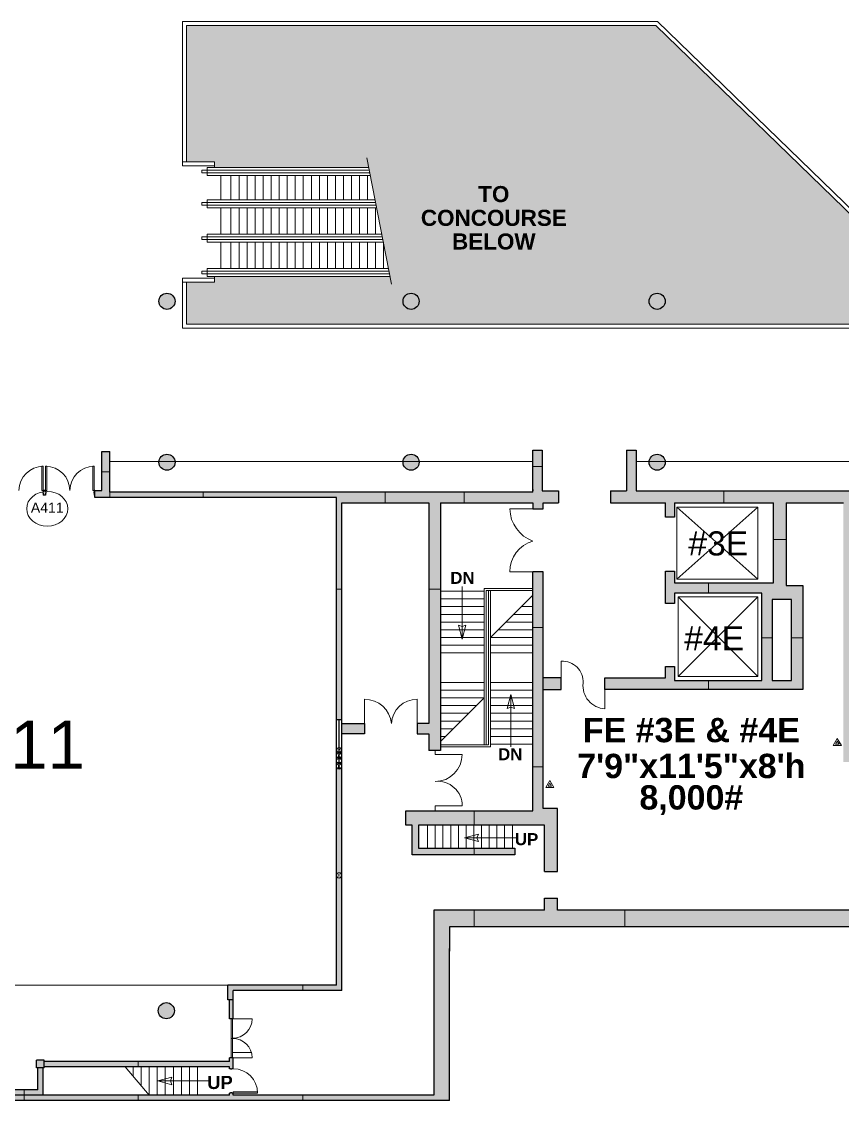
# Model space of a CAD drawing. Header units: inches. Extents: x -68 to 10561, y -2 to 2943.
# Drawn here: x 6378 to 7604, y 430 to 2041 of the extents above; entities that cross this region are included whole.
import ezdxf
from ezdxf.enums import TextEntityAlignment as Align

# ---------------------------------------------------------------- set-up
doc = ezdxf.new("R2010")
doc.units = ezdxf.units.IN
doc.header["$MEASUREMENT"] = 0
doc.linetypes.add('DASHED', pattern=[0.75, 0.5, -0.25])
doc.linetypes.add('HIDDEN', pattern=[0.375, 0.25, -0.125])
doc.layers.get('0').update_dxf_attribs({"linetype": 'CONTINUOUS', "lineweight": 5})
for name, color, linetype, lineweight in [('1_A-ANNO-TEXT-MISC', 4, 'CONTINUOUS', 5), ('1_A-ANNO-TEXT-MRMS-LG', 7, 'CONTINUOUS', 5), ('1_A-ANNO-TEXT-MRMS-SM', 1, 'CONTINUOUS', 5), ('1_A-CLNG-SUSP', 15, 'DASHED', 5), ('1_A-COLS-HTCH', 8, 'CONTINUOUS', 5), ('1_A-COLS-OTLN', 7, 'CONTINUOUS', 25), ('1_A-DOOR-SWNG', 124, 'CONTINUOUS', 5), ('1_A-FLOR-ELTR', 124, 'CONTINUOUS', 5), ('1_A-FLOR-EVTR', 134, 'CONTINUOUS', 5), ('1_A-FLOR-EVTR-IDEN', 7, 'CONTINUOUS', 5), ('1_A-FLOR-EVTR-SPEC', 7, 'CONTINUOUS', 5), ('1_A-FLOR-HRAL', 35, 'CONTINUOUS', 5), ('1_A-FLOR-OPEN', 253, 'CONTINUOUS', 5), ('1_A-FLOR-STRS', 134, 'CONTINUOUS', 5), ('1_A-FLOR-STRS-SPEC', 134, 'CONTINUOUS', 5), ('1_A-WALL-FULL', 7, 'CONTINUOUS', 25), ('1_A-WALL-HTCH', 8, 'HIDDEN', 5), ('1_E-WALL', 8, 'CONTINUOUS', 5), ('1_F-PROT-EQPM-EXT', 1, 'CONTINUOUS', 5), ('RoomLayer1', 1, 'CONTINUOUS', 5)]:
    doc.layers.add(name, color=color, linetype=linetype, lineweight=lineweight)
doc.styles.add('HELV-H', font='')
doc.styles.add('HELV-M', font='swissel.ttf')
doc.styles.add('LBL1', font='swisseb.ttf')
doc.styles.get("Standard").update_dxf_attribs({"font": 'swissl.ttf', "height": 36})
doc.styles.get('HELV-H').set_extended_font_data('Swis721 Hv BT')

# ---------------------------------------------------------------- blocks, each defined once
blk = doc.blocks.new('ARROWSTR')
for p, q in [((0, 78.3), (-5.6, 57.4)), ((0, 78.3), (0, 0)), ((0, 78.3), (5.6, 57.4)), ((-5.6, 57.4), (0, 59.6)), ((5.6, 57.4), (0, 59.6))]:
    blk.add_line(p, q)
blk = doc.blocks.new('WBOX')
for p, q in [((-3.5, -6), (-2.8, -6)), ((-1.7, -8), (-1.7, -6)), ((1.7, -8), (1.7, -6)), ((2.8, -6), (3.5, -6))]:
    blk.add_line(p, q)
blk.add_circle((0, -4), 4)
at = {"flags": 8}
blk.add_attdef('X', text='', height=4, dxfattribs=at).set_placement((0, -6), align=Align.CENTER)
blk = doc.blocks.new('FEXT-SYM')
for p, q in [((-3, 0), (0, 5.2)), ((-3, 0), (3, 0)), ((-1.27, 1), (0, 3.2)), ((-1.27, 1), (1.27, 1)), ((3, 0), (0, 5.2)), ((1.27, 1), (0, 3.2))]:
    blk.add_line(p, q)

msp = doc.modelspace()

# ---------------------------------------------------------------- hatches: boundary and pattern name
at = {"layer": '1_A-COLS-HTCH'}
h = msp.add_hatch(color=256, dxfattribs=at)
edge = h.paths.add_edge_path()
edge.add_arc((7691.3, 1382.9), 12, 0, 360)
edge = h.paths.add_edge_path()
edge.add_arc((7327.3, 1382.9), 12, 0, 360)
edge = h.paths.add_edge_path()
edge.add_arc((6959.8, 1382.9), 12, 0, 360)
edge = h.paths.add_edge_path()
edge.add_arc((6595.3, 1382.9), 12, 0, 360)
edge = h.paths.add_edge_path()
edge.add_arc((6230.3, 1382.9), 12, 0, 360)
edge = h.paths.add_edge_path()
edge.add_arc((6959.8, 1623.3), 12, 0, 360)
edge = h.paths.add_edge_path()
edge.add_arc((6230.3, 1623.3), 12, 0, 360)
edge = h.paths.add_edge_path()
edge.add_arc((7327.3, 1623.3), 12, 0, 360)
edge = h.paths.add_edge_path()
edge.add_arc((7691.3, 1623.3), 12, 0, 360)
edge = h.paths.add_edge_path()
edge.add_arc((6595.3, 1623.3), 12, 0, 360)
h = msp.add_hatch(color=256, dxfattribs=at)
h.paths.add_polyline_path([(6242.3, 563.7, 1), (6218.3, 563.7, 1)])
h.paths.add_polyline_path([(6582.3, 563.7, 1), (6606.3, 563.7, 1)])
at = {"layer": '1_A-FLOR-OPEN'}
msp.add_hatch(color=256, dxfattribs=at).paths.add_polyline_path([(6624.3, 1589.2), (6624.3, 1651.7), (6666.3, 1651.7), (6666.3, 1660.3), (6928.5, 1660.3), (6896.6, 1823), (6666.3, 1823), (6666.3, 1831.7), (6624.3, 1831.7), (6624.3, 2035.2), (7325.6, 2035.2), (7722.3, 1649.8), (7722.3, 1589.2)])
at = {"layer": '1_A-WALL-HTCH'}
h = msp.add_hatch(color=256, dxfattribs=at)
h.paths.add_polyline_path([(6509.8, 1398.9), (6497.8, 1398.9), (6497.8, 1368.5), (6509.8, 1368.5)])
h.paths.add_polyline_path([(6509.8, 1338.2), (6509.8, 1368.5), (6497.8, 1368.5), (6497.8, 1340.9), (6487.8, 1340.9), (6487.8, 1330.2), (6509.8, 1330.2)])
h = msp.add_hatch(color=256, dxfattribs=at)
h.paths.add_polyline_path([(7155.8, 1401.2), (7141.8, 1401.2), (7141.8, 1376.8), (7155.8, 1376.8)])
h.paths.add_polyline_path([(7155.8, 1376.8), (7141.8, 1376.8), (7141.8, 1338.2), (7039.1, 1338.2), (7039.1, 1322.2), (7141.8, 1322.2), (7141.8, 1313.2), (7157.2, 1313.2), (7157.2, 1322.2), (7179.8, 1322.2), (7179.8, 1340.2), (7155.8, 1340.2)])
h = msp.add_hatch(color=256, dxfattribs=at)
h.paths.add_polyline_path([(7403.8, 1056.9), (7353, 1056.9), (7353, 1078), (7339.6, 1078), (7339.6, 1060.7), (7249.4, 1060.7), (7249.4, 1043.5), (7403.8, 1043.5)])
h.paths.add_polyline_path([(7545, 1120.7), (7527.8, 1120.7), (7527.8, 1056.9), (7499, 1056.9), (7499, 1120.7), (7483.6, 1120.7), (7483.6, 1056.9), (7403.8, 1056.9), (7403.8, 1043.5), (7545, 1043.5)])
h.paths.add_polyline_path([(7499, 1177.9), (7527.8, 1177.9), (7527.8, 1120.7), (7545, 1120.7), (7545, 1199), (7520.1, 1199), (7520.1, 1267.7), (7500.9, 1267.7), (7500.9, 1202.8), (7403.8, 1202.8), (7403.8, 1187.5), (7483.6, 1187.5), (7483.6, 1120.7), (7499, 1120.7)])
h.paths.add_polyline_path([(7403.8, 1202.8), (7353, 1202.8), (7353, 1220.1), (7339.6, 1220.1), (7339.6, 1172.1), (7353, 1172.1), (7353, 1187.5), (7403.8, 1187.5)])
h.paths.add_polyline_path([(7353, 1322.2), (7427, 1322.2), (7427, 1340.2), (7295.8, 1340.2), (7295.8, 1401.2), (7281.8, 1401.2), (7281.8, 1340.2), (7257.8, 1340.2), (7257.8, 1322.2), (7339.6, 1322.2), (7339.6, 1300.7), (7353, 1300.7)])
h.paths.add_polyline_path([(7613.6, 1340.2), (7427, 1340.2), (7427, 1322.2), (7500.9, 1322.2), (7500.9, 1267.7), (7520.1, 1267.7), (7520.1, 1322.2), (7605.6, 1322.2), (7605.6, 1253.4), (7613.6, 1253.4), (7613.6, 1322.2)])
h.paths.add_polyline_path([(7724.6, 1401.2), (7710.6, 1401.2), (7710.6, 1340.2), (7613.6, 1340.2), (7613.6, 1322.2), (7697.6, 1322.2), (7697.6, 1316.2), (7705.6, 1316.2), (7705.6, 1322.2), (7724.6, 1322.2)])
h.paths.add_polyline_path([(7613.6, 1253.4), (7605.6, 1253.4), (7605.6, 1088.6), (7613.6, 1088.6)])
h.paths.add_polyline_path([(7613.6, 1039.2), (7619.6, 1039.2), (7619.6, 1047.2), (7613.6, 1047.2), (7613.6, 1088.6), (7605.6, 1088.6), (7605.6, 935.2), (7619.6, 935.2), (7619.6, 943.2), (7613.6, 943.2)])
h.paths.add_polyline_path([(7705.6, 1109.4), (7697.6, 1109.4), (7697.6, 1047.2), (7661.6, 1047.2), (7661.6, 1039.2), (7705.6, 1039.2)])
h.paths.add_polyline_path([(7705.6, 1274.2), (7697.6, 1274.2), (7697.6, 1265.5), (7665, 1232.8), (7670.6, 1227.2), (7705.6, 1262.2)])
h = msp.add_hatch(color=256, dxfattribs=at)
h.paths.add_polyline_path([(6414.5, 1338.7), (6414, 1338.7), (6414, 1340.7), (6410.5, 1340.7), (6410.5, 1338.7), (6410, 1338.7), (6410, 1336.7), (6410.5, 1336.7), (6410.5, 1333.7), (6414, 1333.7), (6414, 1336.7), (6414.5, 1336.7)])
h.paths.add_polyline_path([(6487.8, 1340.7), (6486.5, 1340.7), (6486.5, 1338.7), (6486, 1338.7), (6486, 1336.7), (6486.5, 1336.7), (6486.5, 1333.7), (6487.8, 1333.7)])
h = msp.add_hatch(color=256, dxfattribs=at)
h.paths.add_polyline_path([(6649.3, 1338.2), (6509.8, 1338.2), (6509.8, 1330.2), (6649.3, 1330.2)])
h.paths.add_polyline_path([(6921.3, 1338.2), (6649.3, 1338.2), (6649.3, 1330.2), (6848.3, 1330.2), (6848.3, 1193.2), (6856.3, 1193.2), (6856.3, 1322.2), (6921.3, 1322.2)])
h.paths.add_polyline_path([(7039.1, 1338.2), (6921.3, 1338.2), (6921.3, 1322.2), (6986.3, 1322.2), (6986.3, 1193.2), (7003.6, 1193.2), (7003.6, 1322.2), (7039.1, 1322.2)])
h = msp.add_hatch(color=256, dxfattribs=at)
h.paths.add_polyline_path([(7157.2, 1219.1), (7141.8, 1219.1), (7141.8, 1136.1), (7157.2, 1136.1)])
h.paths.add_polyline_path([(7157.2, 1136.1), (7141.8, 1136.1), (7141.8, 928.1), (7157.2, 928.1), (7157.2, 1063.6)])
h.paths.add_polyline_path([(7184.1, 1060.7), (7157.2, 1060.7), (7157.2, 1043.5), (7184.1, 1043.5)])
h.paths.add_polyline_path([(7157.2, 928.1), (7141.8, 928.1), (7141.8, 862), (7054.3, 862), (7054.3, 840.8), (7159.1, 840.8), (7159.1, 771.7), (7178.3, 771.7), (7178.3, 865.8), (7157.2, 865.8)])
h.paths.add_polyline_path([(7054.3, 862), (6951.8, 862), (6951.8, 840.8), (6961.4, 840.8), (6961.4, 796.7), (7054.3, 796.7), (7054.3, 806.3), (6971, 806.3), (6971, 840.8), (7054.3, 840.8)])
h.paths.add_polyline_path([(7115, 806.3), (7054.3, 806.3), (7054.3, 796.7), (7115, 796.7)], flags=17)
h.paths.add_polyline_path([(7279.2, 714.1), (7178.3, 714.1), (7178.3, 731.7), (7159.1, 731.7), (7159.1, 714.1), (7054.3, 714.1), (7054.3, 689.2), (7279.2, 689.2)])
h.paths.add_polyline_path([(7054.3, 714.1), (6994, 714.1), (6994, 652.7), (6994, 437.7), (6798.1, 437.7), (6798.1, 429.7), (7017.1, 429.7), (7017.1, 656.5), (7017.1, 689.2), (7043.9, 689.2), (7054.3, 689.2)])
h = msp.add_hatch(color=256, dxfattribs=at)
h.paths.add_polyline_path([(6856.3, 1193.2), (6848.3, 1193.2), (6848.3, 998.7), (6856.3, 998.7)])
h.paths.add_polyline_path([(7003.6, 1193.2), (6986.3, 1193.2), (6986.3, 992.5), (6969, 992.5), (6969, 977.2), (6986.3, 977.2), (6986.3, 952.2), (7003.6, 952.2)])
h = msp.add_hatch(color=256, dxfattribs=at)
h.paths.add_polyline_path([(6856.3, 926.7), (6848.3, 926.7), (6848.3, 601.7), (6798.1, 601.7), (6798.1, 593.7), (6856.3, 593.7)])
h.paths.add_polyline_path([(6890.3, 992.5), (6856.3, 992.5), (6856.3, 977.2), (6890.3, 977.2)])
h = msp.add_hatch(color=256, dxfattribs=at)
h.paths.add_polyline_path([(7735.6, 714.1), (7654.5, 714.1), (7279.2, 714.1), (7279.2, 689.2), (7662.2, 689.2), (7735.6, 689.2)])
h.paths.add_polyline_path([(8128.7, 848.3), (8103.8, 848.3), (8103.8, 714.1), (7735.6, 714.1), (7735.6, 689.2), (7988.6, 689.2), (8128.7, 689.2)])
h = msp.add_hatch(color=256, dxfattribs=at)
h.paths.add_polyline_path([(6798.1, 601.7), (6686.3, 601.7), (6686.3, 579.7), (6694.3, 579.7), (6694.3, 593.7), (6798.1, 593.7)])
h.paths.add_polyline_path([(6694.3, 579.7), (6688.8, 579.7), (6688.8, 551.7), (6694.3, 551.7)])
h.paths.add_polyline_path([(6798.1, 437.7), (6694.3, 437.7), (6694.3, 440.7), (6692.3, 440.7), (6692.3, 441.2), (6690.3, 441.2), (6690.3, 440.7), (6688.8, 440.7), (6688.8, 437.7), (6552.2, 437.7), (6552.2, 429.7), (6798.1, 429.7)])
h = msp.add_hatch(color=256, dxfattribs=at)
h.paths.add_polyline_path([(5939.4, 437.7), (5769.2, 437.7), (5769.2, 429.7), (5939.4, 429.7)])
h.paths.add_polyline_path([(5939.4, 445.7), (5769.2, 445.7), (5769.2, 437.7), (5939.4, 437.7)])
h.paths.add_polyline_path([(6135.2, 445.7), (5939.4, 445.7), (5939.4, 437.7), (6135.2, 437.7)])
h.paths.add_polyline_path([(6135.2, 437.7), (5939.4, 437.7), (5939.4, 429.7), (6135.2, 429.7)])
h.paths.add_polyline_path([(6382.1, 445.7), (6135.2, 445.7), (6135.2, 437.7), (6382.1, 437.7)])
h.paths.add_polyline_path([(6382.1, 437.7), (6135.2, 437.7), (6135.2, 429.7), (6382.1, 429.7)])
h.paths.add_polyline_path([(6410.3, 478.2), (6402.3, 478.2), (6402.3, 445.7), (6382.1, 445.7), (6382.1, 437.7), (6410.3, 437.7)])
h.paths.add_polyline_path([(6411.8, 489.7), (6400.3, 489.7), (6400.3, 478.2), (6411.8, 478.2)])
h = msp.add_hatch(color=256, dxfattribs=at)
h.paths.add_polyline_path([(6552.2, 487.7), (6411.8, 487.7), (6411.8, 479.7), (6552.2, 479.7)])
h.paths.add_polyline_path([(6694.3, 493.2), (6688.8, 493.2), (6688.8, 487.7), (6552.2, 487.7), (6552.2, 479.7), (6688.8, 479.7), (6688.8, 476.7), (6690.3, 476.7), (6690.3, 476.2), (6692.3, 476.2), (6692.3, 476.7), (6694.3, 476.7)])
h.paths.add_polyline_path([(6552.2, 437.7), (6410.3, 437.7), (6382.1, 437.7), (6382.1, 429.7), (6552.2, 429.7)])

# ---------------------------------------------------------------- linework, layer by layer
at = {"layer": '1_A-CLNG-SUSP'}
for p, q in [((6509.8, 1384.2), (7141.8, 1384.2)), ((7295.8, 1384.2), (7710.6, 1384.2)), ((6686.3, 601.7), (5021.8, 601.7))]:
    msp.add_line(p, q, dxfattribs=at)
at = {"layer": '1_A-COLS-OTLN'}
for centre in [(6595.3, 1623.3), (6959.8, 1623.3), (7327.3, 1623.3), (6595.3, 1382.9), (6959.8, 1382.9), (7327.3, 1382.9)]:
    msp.add_circle(centre, 12, dxfattribs=at)
at = {"layer": '1_A-DOOR-SWNG'}
for p, q in [((6410.5, 1376.9), (6408.5, 1376.9)), ((6408.5, 1340.7), (6408.5, 1376.9)), ((6410.5, 1340.7), (6410.5, 1376.9)), ((6414, 1340.7), (6414, 1376.9)), ((6414, 1376.9), (6416, 1376.9)), ((6416, 1340.7), (6416, 1376.9)), ((6486.5, 1376.9), (6484.5, 1376.9)), ((6484.5, 1340.7), (6484.5, 1376.9)), ((6486.5, 1340.7), (6486.5, 1376.9)), ((6410.5, 1340.7), (6408.5, 1340.7)), ((6414, 1340.7), (6416, 1340.7)), ((6486.5, 1340.7), (6484.5, 1340.7)), ((7141.8, 1313.2), (7107.3, 1313.2)), ((7141.8, 1219.1), (7107.3, 1219.1)), ((7184.1, 1053.1), (7184.1, 1085.7)), ((7249.4, 1053.1), (7249.4, 1014.7)), ((6890.3, 992.5), (6890.3, 1029)), ((6969, 992.5), (6969, 1029)), ((6995.9, 946.4), (7036.2, 946.4)), ((6995.9, 869.6), (7036.2, 869.6)), ((6691.3, 522.4), (6691.3, 551.7)), ((6693.3, 493.2), (6693.3, 551.7)), ((6722.5, 551.7), (6693.3, 551.7)), ((6691.3, 493.2), (6691.3, 522.4)), ((6691.3, 522.4), (6693.3, 522.4)), ((6722, 501.2), (6692.8, 501.2)), ((6722.5, 493.2), (6693.3, 493.2)), ((6694.3, 442.7), (6730.5, 442.7)), ((6694.3, 440.7), (6694.3, 442.7)), ((6694.3, 440.7), (6730.5, 440.7)), ((6730.5, 440.7), (6730.5, 442.7))]:
    msp.add_line(p, q, dxfattribs=at)
for centre, radius, start, end in [((6410.5, 1340.7), 36.2, 90, 180), ((6414, 1340.7), 36.2, 360, 90), ((6486.5, 1340.7), 36.2, 90, 180), ((7159.6, 1314.3), 52.3, 181.3067, 250.2011), ((7155.3, 1219.1), 48, 106.2602, 180), ((7185.8, 1054.8), 31, 356.8202, 93.1798), ((7250.9, 1049.1), 34.4, 173.3316, 267.3974), ((6890.3, 988.5), 40.5, 5.7248, 90), ((6969, 990.5), 38.5, 90, 177.0624), ((6995.9, 946.4), 40.3, 270, 360), ((6999.6, 869.6), 36.7, 0, 95.7248), ((6693.3, 551.7), 29.2, 270, 0), ((6693.3, 493.2), 29.2, 0, 90), ((6694.3, 440.7), 36.2, 360, 90)]:
    msp.add_arc(centre, radius, start, end, dxfattribs=at)
at = {"layer": '1_A-FLOR-ELTR'}
for p, q in [((6893.7, 1837.7), (6930.8, 1648.7)), ((6655.1, 1823), (6655.1, 1811)), ((6655.1, 1823), (6896.6, 1823)), ((6647.3, 1819), (6897.4, 1819)), ((6647.3, 1819), (6647.3, 1815)), ((6647.3, 1815), (6898.2, 1815)), ((6655.1, 1811), (6899, 1811)), ((6675.6, 1811), (6675.6, 1775.1)), ((6690.6, 1775.1), (6690.6, 1811)), ((6702.9, 1775.1), (6702.9, 1811)), ((6714.9, 1775.1), (6714.9, 1811)), ((6726.9, 1775.1), (6726.9, 1811)), ((6738.9, 1775.1), (6738.9, 1811)), ((6750.9, 1775.1), (6750.9, 1811)), ((6762.9, 1775.1), (6762.9, 1811)), ((6774.9, 1775.1), (6774.9, 1811)), ((6786.9, 1775.1), (6786.9, 1811)), ((6798.9, 1775.1), (6798.9, 1811)), ((6810.9, 1775.1), (6810.9, 1811)), ((6822.9, 1775.1), (6822.9, 1811)), ((6834.9, 1775.1), (6834.9, 1811)), ((6846.9, 1775.1), (6846.9, 1811)), ((6858.9, 1775.1), (6858.9, 1811)), ((6870.9, 1775.1), (6870.9, 1811)), ((6882.9, 1775.1), (6882.9, 1811)), ((6894.9, 1775.1), (6894.9, 1811)), ((6655.1, 1775.1), (6655.1, 1763.1)), ((6906, 1775.1), (6655.1, 1775.1)), ((6647.3, 1771.1), (6647.3, 1767.1)), ((6906.8, 1771.1), (6647.3, 1771.1)), ((6907.6, 1767.1), (6647.3, 1767.1)), ((6908.4, 1763.1), (6655.1, 1763.1)), ((6675.6, 1763.1), (6675.6, 1723.6)), ((6690.6, 1723.6), (6690.6, 1763.1)), ((6702.9, 1723.6), (6702.9, 1763.1)), ((6714.9, 1723.6), (6714.9, 1763.1)), ((6726.9, 1723.6), (6726.9, 1763.1)), ((6738.9, 1723.6), (6738.9, 1763.1)), ((6750.9, 1723.6), (6750.9, 1763.1)), ((6762.9, 1723.6), (6762.9, 1763.1)), ((6774.9, 1723.6), (6774.9, 1763.1)), ((6786.9, 1723.6), (6786.9, 1763.1)), ((6798.9, 1723.6), (6798.9, 1763.1)), ((6810.9, 1723.6), (6810.9, 1763.1)), ((6822.9, 1723.6), (6822.9, 1763.1)), ((6834.9, 1723.6), (6834.9, 1763.1)), ((6846.9, 1723.6), (6846.9, 1763.1)), ((6858.9, 1723.6), (6858.9, 1763.1)), ((6870.9, 1723.6), (6870.9, 1763.1)), ((6882.9, 1723.6), (6882.9, 1763.1)), ((6894.9, 1723.6), (6894.9, 1763.1)), ((6906.9, 1723.6), (6906.9, 1763.1)), ((6647.3, 1719.6), (6647.3, 1715.6)), ((6916.9, 1719.6), (6647.3, 1719.6)), ((6917.7, 1715.6), (6647.3, 1715.6)), ((6655.1, 1723.6), (6655.1, 1711.6)), ((6916.1, 1723.6), (6655.1, 1723.6)), ((6918.4, 1711.6), (6655.1, 1711.6)), ((6675.6, 1711.6), (6675.6, 1672.3)), ((6690.6, 1672.3), (6690.6, 1711.6)), ((6702.9, 1672.3), (6702.9, 1711.6)), ((6714.9, 1672.3), (6714.9, 1711.6)), ((6726.9, 1672.3), (6726.9, 1711.6)), ((6738.9, 1672.3), (6738.9, 1711.6)), ((6750.9, 1672.3), (6750.9, 1711.6)), ((6762.9, 1672.3), (6762.9, 1711.6)), ((6774.9, 1672.3), (6774.9, 1711.6)), ((6786.9, 1672.3), (6786.9, 1711.6)), ((6798.9, 1672.3), (6798.9, 1711.6)), ((6810.9, 1672.3), (6810.9, 1711.6)), ((6822.9, 1672.3), (6822.9, 1711.6)), ((6834.9, 1672.3), (6834.9, 1711.6)), ((6846.9, 1672.3), (6846.9, 1711.6)), ((6858.9, 1672.3), (6858.9, 1711.6)), ((6870.9, 1672.3), (6870.9, 1711.6)), ((6882.9, 1672.3), (6882.9, 1711.6)), ((6894.9, 1672.3), (6894.9, 1711.6)), ((6906.9, 1672.3), (6906.9, 1711.6)), ((6918.9, 1672.3), (6918.9, 1711.6)), ((6647.3, 1668.3), (6647.3, 1664.3)), ((6647.3, 1668.3), (6926.9, 1668.3)), ((6647.3, 1664.3), (6927.7, 1664.3)), ((6655.1, 1672.3), (6655.1, 1660.3)), ((6655.1, 1672.3), (6926.2, 1672.3)), ((6655.1, 1660.3), (6928.5, 1660.3))]:
    msp.add_line(p, q, dxfattribs=at)
at = {"layer": '1_A-FLOR-EVTR'}
for p, q in [((7356.9, 1208.1), (7356.9, 1315.6)), ((7356.9, 1315.6), (7477.9, 1315.6)), ((7356.9, 1208.1), (7477.9, 1315.6)), ((7356.9, 1315.6), (7477.9, 1208.1)), ((7477.9, 1315.6), (7477.9, 1208.1)), ((7477.9, 1208.1), (7356.9, 1208.1)), ((7358.8, 1062.7), (7358.8, 1181.7)), ((7358.8, 1181.7), (7477.8, 1181.7)), ((7358.8, 1062.7), (7477.8, 1181.7)), ((7358.8, 1181.7), (7477.8, 1062.7)), ((7477.8, 1181.7), (7477.8, 1062.7)), ((7477.8, 1062.7), (7358.8, 1062.7))]:
    msp.add_line(p, q, dxfattribs=at)
at = {"layer": '1_A-FLOR-HRAL'}
for p, q in [((6618.3, 2041.2), (6618.3, 1825.7)), ((7328, 2041.2), (6618.3, 2041.2)), ((6624.3, 2035.2), (6624.3, 1831.9)), ((7325.6, 2035.2), (6624.3, 2035.2)), ((7722.3, 1649.8), (7325.6, 2035.2)), ((7728.3, 1652.3), (7328, 2041.2)), ((6618.3, 1831.7), (6666.3, 1831.7)), ((6618.3, 1825.7), (6666.3, 1825.7)), ((6666.3, 1831.7), (6666.3, 1823)), ((6666.3, 1660.3), (6666.3, 1657.7)), ((6618.3, 1657.7), (6618.3, 1583.2)), ((6618.3, 1657.7), (6666.3, 1657.7)), ((6618.3, 1651.7), (6666.3, 1651.7)), ((6624.3, 1651.7), (6624.3, 1589.2)), ((6666.3, 1657.7), (6666.3, 1651.7)), ((6618.3, 1583.2), (7728.3, 1583.2)), ((6624.3, 1589.2), (7722.3, 1589.2))]:
    msp.add_line(p, q, dxfattribs=at)
at = {"layer": '1_A-FLOR-STRS'}
for p, q in [((7068.9, 961), (7068.9, 1194.1)), ((7068.9, 1194.1), (7141.8, 1194.1)), ((7003.6, 1190.3), (7068.9, 1190.3)), ((7003.6, 1178.8), (7068.9, 1178.8)), ((7071.9, 961), (7071.9, 1191.1)), ((7071.9, 1191.1), (7141.8, 1191.1)), ((7075.5, 1191.1), (7075.5, 961)), ((7078.5, 1191.1), (7078.5, 958)), ((7078.5, 1121.2), (7141.8, 1184.5)), ((7003.6, 1167.2), (7068.9, 1167.2)), ((7124.6, 1167.2), (7141.8, 1167.2)), ((7003.6, 1155.7), (7068.9, 1155.7)), ((7003.6, 1144.2), (7068.9, 1144.2)), ((7101.5, 1144.2), (7141.8, 1144.2)), ((7113, 1155.7), (7141.8, 1155.7)), ((7003.6, 1132.7), (7068.9, 1132.7)), ((7090, 1132.7), (7141.8, 1132.7)), ((7003.6, 1121.2), (7068.9, 1121.2)), ((7078.5, 1121.2), (7141.8, 1121.2)), ((7003.6, 1109.6), (7068.9, 1109.6)), ((7003.6, 1098.1), (7068.9, 1098.1)), ((7078.5, 1109.6), (7141.8, 1109.6)), ((7078.5, 1098.1), (7141.8, 1098.1)), ((7003.6, 1054), (7068.9, 1054)), ((7078.5, 1054), (7141.8, 1054)), ((7003.6, 1042.4), (7068.9, 1042.4)), ((7078.5, 1042.4), (7141.8, 1042.4)), ((7003.6, 965.6), (7068.9, 1030.9)), ((7003.6, 1030.9), (7068.9, 1030.9)), ((7003.6, 1019.4), (7057.4, 1019.4)), ((7078.5, 1030.9), (7141.8, 1030.9)), ((7078.5, 1019.4), (7141.8, 1019.4)), ((7003.6, 1007.9), (7045.8, 1007.9)), ((7078.5, 1007.9), (7141.8, 1007.9)), ((7003.6, 996.4), (7034.3, 996.4)), ((7003.6, 984.8), (7022.8, 984.8)), ((7078.5, 996.4), (7141.8, 996.4)), ((7078.5, 984.8), (7141.8, 984.8)), ((7003.6, 973.3), (7011.3, 973.3)), ((7078.5, 973.3), (7141.8, 973.3)), ((6995.9, 952.2), (6995.9, 946.4)), ((7075.5, 961), (7003.6, 961)), ((7078.5, 958), (7003.6, 958)), ((7078.5, 961.8), (7141.8, 961.8)), ((6995.9, 862), (6995.9, 869.6)), ((6984.4, 806.3), (6984.4, 840.8)), ((6995.9, 806.3), (6995.9, 840.8)), ((7007.4, 806.3), (7007.4, 840.8)), ((7019, 806.3), (7019, 840.8)), ((7030.5, 806.3), (7030.5, 840.8)), ((7042, 806.3), (7042, 840.8)), ((7053.5, 806.3), (7053.5, 840.8)), ((7065, 806.3), (7065, 840.8)), ((7076.6, 806.3), (7076.6, 840.8)), ((7088.1, 806.3), (7088.1, 840.8)), ((7099.6, 806.3), (7099.6, 840.8)), ((7111.1, 806.3), (7111.1, 840.8)), ((6568.8, 437.7), (6532.8, 479.7)), ((6544.8, 465.7), (6544.8, 479.7)), ((6556.8, 451.7), (6556.8, 479.7)), ((6568.8, 437.7), (6568.8, 479.7)), ((6580.8, 437.7), (6580.8, 479.7)), ((6592.8, 437.7), (6592.8, 479.7)), ((6604.8, 437.7), (6604.8, 479.7)), ((6616.8, 437.7), (6616.8, 479.7)), ((6628.8, 437.7), (6628.8, 479.7)), ((6640.8, 437.7), (6640.8, 479.7))]:
    msp.add_line(p, q, dxfattribs=at)
at = {"layer": '1_A-WALL-FULL'}
for p, q in [((6497.8, 1340.9), (6497.8, 1398.9)), ((6497.8, 1398.9), (6509.8, 1398.9)), ((6509.8, 1338.2), (6509.8, 1398.9)), ((7141.8, 1338.2), (7141.8, 1401.2)), ((7141.8, 1401.2), (7155.8, 1401.2)), ((7155.8, 1401.2), (7155.8, 1340.2)), ((7281.8, 1401.2), (7281.8, 1340.2)), ((7281.8, 1401.2), (7295.8, 1401.2)), ((7295.8, 1401.2), (7295.8, 1340.2)), ((6410, 1338.7), (6410, 1336.7)), ((6410.5, 1338.7), (6410, 1338.7)), ((6414, 1340.7), (6410.5, 1340.7)), ((6410.5, 1340.7), (6410.5, 1338.7)), ((6414, 1340.7), (6414, 1338.7)), ((6414, 1338.7), (6414.5, 1338.7)), ((6414.5, 1338.7), (6414.5, 1336.7)), ((6486, 1338.7), (6486, 1336.7)), ((6486.5, 1338.7), (6486, 1338.7)), ((6486.5, 1340.7), (6486.5, 1338.7)), ((6487.8, 1340.7), (6486.5, 1340.7)), ((6487.8, 1330.2), (6487.8, 1340.9)), ((6487.8, 1340.9), (6497.8, 1340.9)), ((7141.8, 1338.2), (6509.8, 1338.2)), ((7141.8, 1342), (7141.8, 1340.2)), ((7155.8, 1340.2), (7179.8, 1340.2)), ((7179.8, 1340.2), (7179.8, 1322.2)), ((7257.8, 1340.2), (7257.8, 1322.2)), ((7257.8, 1340.2), (7281.8, 1340.2)), ((7295.8, 1340.2), (7710.6, 1340.2)), ((6410.5, 1336.7), (6410, 1336.7)), ((6410.5, 1336.7), (6410.5, 1333.7)), ((6414, 1333.7), (6410.5, 1333.7)), ((6414, 1336.7), (6414.5, 1336.7)), ((6414, 1336.7), (6414, 1333.7)), ((6486.5, 1336.7), (6486, 1336.7)), ((6486.5, 1336.7), (6486.5, 1333.7)), ((6487.8, 1333.7), (6486.5, 1333.7)), ((6848.3, 1330.2), (6487.8, 1330.2)), ((6848.3, 601.7), (6848.3, 1330.2)), ((6856.3, 1322.2), (6986.3, 1322.2)), ((6856.3, 593.7), (6856.3, 1322.2)), ((6986.3, 1322.2), (6986.3, 992.5)), ((7003.6, 1322.2), (7003.6, 952.2)), ((7003.6, 1322.2), (7141.8, 1322.2)), ((7141.8, 1322.2), (7141.8, 1313.2)), ((7157.2, 1313.2), (7157.2, 1322.2)), ((7157.2, 1322.2), (7179.8, 1322.2)), ((7257.8, 1322.2), (7339.6, 1322.2)), ((7339.6, 1300.7), (7339.6, 1322.2)), ((7353, 1322.2), (7353, 1300.7)), ((7353, 1322.2), (7500.9, 1322.2)), ((7500.9, 1202.8), (7500.9, 1322.2)), ((7520.1, 1322.2), (7520.1, 1199)), ((7520.1, 1322.2), (7605.6, 1322.2)), ((7141.8, 1313.2), (7157.2, 1313.2)), ((7353, 1300.7), (7339.6, 1300.7)), ((7157.2, 1219.1), (7141.8, 1219.1)), ((7141.8, 862), (7141.8, 1219.1)), ((7157.2, 1060.7), (7157.2, 1219.1)), ((7339.6, 1172.1), (7339.6, 1220.1)), ((7339.6, 1220.1), (7353, 1220.1)), ((7353, 1220.1), (7353, 1202.8)), ((7353, 1202.8), (7500.9, 1202.8)), ((7520.1, 1199), (7545, 1199)), ((7545, 1199), (7545, 1043.5)), ((7483.6, 1187.5), (7353, 1187.5)), ((7353, 1187.5), (7353, 1172.1)), ((7483.6, 1056.9), (7483.6, 1187.5)), ((7527.8, 1177.9), (7499, 1177.9)), ((7499, 1177.9), (7499, 1056.9)), ((7527.8, 1056.9), (7527.8, 1177.9)), ((7353, 1172.1), (7339.6, 1172.1)), ((7339.6, 1060.7), (7339.6, 1078)), ((7339.6, 1078), (7353, 1078)), ((7353, 1078), (7353, 1056.9)), ((7157.2, 865.8), (7157.2, 1063.6)), ((7184.1, 1060.7), (7157.2, 1060.7)), ((7184.1, 1043.5), (7184.1, 1060.7)), ((7249.4, 1043.5), (7249.4, 1060.7)), ((7249.4, 1060.7), (7339.6, 1060.7)), ((7353, 1056.9), (7483.6, 1056.9)), ((7499, 1056.9), (7527.8, 1056.9)), ((7157.2, 1043.5), (7184.1, 1043.5)), ((7545, 1043.5), (7249.4, 1043.5)), ((6848.3, 998.7), (6856.3, 998.7)), ((6852.3, 926.7), (6852.3, 998.7)), ((6856.3, 992.5), (6890.3, 992.5)), ((6890.3, 992.5), (6890.3, 977.2)), ((6986.3, 992.5), (6969, 992.5)), ((6969, 992.5), (6969, 977.2)), ((6890.3, 977.2), (6856.3, 977.2)), ((6969, 977.2), (6986.3, 977.2)), ((6986.3, 977.2), (6986.3, 952.2)), ((7003.6, 952.2), (6986.3, 952.2)), ((6848.3, 926.7), (6856.3, 926.7)), ((6951.8, 840.8), (6951.8, 862)), ((6951.8, 862), (7141.8, 862)), ((7178.3, 865.8), (7157.2, 865.8)), ((7178.3, 771.7), (7178.3, 865.8)), ((6961.4, 840.8), (6951.8, 840.8)), ((6961.4, 796.7), (6961.4, 840.8)), ((7159.1, 840.8), (6971, 840.8)), ((6971, 840.8), (6971, 806.3)), ((7159.1, 771.7), (7159.1, 840.8)), ((6971, 806.3), (7115, 806.3)), ((7115, 806.3), (7115, 796.7)), ((7115, 796.7), (6961.4, 796.7)), ((7159.1, 771.7), (7178.3, 771.7)), ((7159.1, 714.1), (7159.1, 731.7)), ((7159.1, 731.7), (7178.3, 731.7)), ((7178.3, 714.1), (7178.3, 731.7)), ((6994, 714.1), (6994, 652.7)), ((7159.1, 714.1), (6994, 714.1)), ((7654.5, 714.1), (7178.3, 714.1)), ((7043.9, 689.2), (7017.1, 689.2)), ((7017.1, 689.2), (7017.1, 652.7)), ((7662.2, 689.2), (7043.9, 689.2)), ((6994, 652.7), (6994, 437.7)), ((7017.1, 429.7), (7017.1, 656.5)), ((6848.3, 601.7), (6686.3, 601.7)), ((6686.3, 579.7), (6686.3, 601.7)), ((6856.3, 593.7), (6694.3, 593.7)), ((6694.3, 551.7), (6694.3, 593.7)), ((6694.3, 579.7), (6686.3, 579.7)), ((6688.8, 551.7), (6688.8, 579.7)), ((6694.3, 551.7), (6688.8, 551.7)), ((6400.3, 478.2), (6400.3, 489.7)), ((6411.8, 489.7), (6400.3, 489.7)), ((6411.8, 478.2), (6411.8, 489.7)), ((6688.8, 487.7), (6411.8, 487.7)), ((6694.3, 493.2), (6688.8, 493.2)), ((6688.8, 487.7), (6688.8, 493.2)), ((6694.3, 493.2), (6688.8, 493.2)), ((6688.8, 487.7), (6688.8, 493.2)), ((6694.3, 479.7), (6694.3, 493.2)), ((6694.3, 476.7), (6694.3, 493.2)), ((6411.8, 478.2), (6400.3, 478.2)), ((6402.3, 445.7), (6402.3, 478.2)), ((6410.3, 437.7), (6410.3, 478.2)), ((6688.8, 479.7), (6411.8, 479.7)), ((6688.8, 476.7), (6688.8, 479.7)), ((6690.3, 476.7), (6688.8, 476.7)), ((6690.3, 476.7), (6690.3, 476.2)), ((6692.3, 476.2), (6690.3, 476.2)), ((6694.3, 476.7), (6692.3, 476.7)), ((6692.3, 476.7), (6692.3, 476.2)), ((6410.3, 437.7), (5298.5, 437.7)), ((6402.3, 445.7), (5305.3, 445.7)), ((6688.8, 437.7), (6410.3, 437.7)), ((6688.8, 437.7), (6687.3, 437.7)), ((6688.8, 437.7), (6688.8, 440.7)), ((6690.3, 440.7), (6688.8, 440.7)), ((6690.3, 440.7), (6690.3, 441.2)), ((6692.3, 441.2), (6690.3, 441.2)), ((6692.3, 440.7), (6692.3, 441.2)), ((6694.3, 440.7), (6692.3, 440.7)), ((6694.3, 437.7), (6694.3, 440.7)), ((6994, 437.7), (6694.3, 437.7)), ((7017.1, 429.7), (4923.3, 429.7))]:
    msp.add_line(p, q, dxfattribs=at)
msp.add_circle((6594.3, 563.7), 12, dxfattribs=at)
at = {"layer": '1_A-WALL-HTCH'}
for p, q in [((7155.8, 1376.8), (7141.8, 1376.8)), ((6509.8, 1368.5), (6497.8, 1368.5)), ((6509.8, 1338.2), (6509.8, 1330.2)), ((6649.3, 1338.2), (6649.3, 1330.2)), ((6921.3, 1322.2), (6921.3, 1338.2)), ((7039.1, 1338.2), (7039.1, 1322.2)), ((7427, 1322.2), (7427, 1340.2)), ((7520.1, 1267.7), (7500.9, 1267.7)), ((6848.3, 1193.2), (6856.3, 1193.2)), ((6986.3, 1193.2), (7003.6, 1193.2)), ((7403.8, 1202.8), (7403.8, 1187.5)), ((7157.2, 1136.1), (7141.8, 1136.1)), ((7499, 1120.7), (7483.6, 1120.7)), ((7545, 1120.7), (7527.8, 1120.7)), ((7403.8, 1056.9), (7403.8, 1043.5)), ((7157.2, 928.1), (7141.8, 928.1)), ((7054.3, 862), (7054.3, 840.8)), ((7054.3, 806.3), (7054.3, 796.7)), ((7054.3, 714.1), (7054.3, 689.2)), ((7279.2, 714.1), (7279.2, 689.2)), ((6798.1, 601.7), (6798.1, 593.7)), ((6552.2, 487.7), (6552.2, 479.7)), ((6382.1, 445.7), (6382.1, 429.7)), ((6552.2, 437.7), (6552.2, 429.7)), ((6798.1, 437.7), (6798.1, 429.7))]:
    msp.add_line(p, q, dxfattribs=at)
at = {"layer": 'RoomLayer1'}
msp.add_ellipse((6416.5, 1313.5), major_axis=(30.7, 0), ratio=0.845866, dxfattribs=at)

# ---------------------------------------------------------------- block references
at = {"layer": '1_A-FLOR-STRS-SPEC', "xscale": -1, "rotation": 180.0000000001125}
msp.add_blockref('ARROWSTR', (7036.2, 1197.2), dxfattribs=at)
at = {"layer": '1_A-FLOR-STRS-SPEC'}
for p, rotation in [((7108.9, 957.7), 359.9999999999687), ((7117.8, 822), 89.99999999996878), ((6660, 458.7), 89.99999999996878)]:
    msp.add_blockref('ARROWSTR', p, dxfattribs=dict(at, rotation=rotation))
at = {"layer": '1_E-WALL'}
for p, values in [((6852.3, 956.7), {'X': 'M'}), ((6852.3, 948.7), {'X': 'C'}), ((6852.3, 940.7), {'X': 'T'}), ((6852.3, 932.7), {'X': 'E'}), ((6852.3, 769.7), {'X': 'E'})]:
    msp.add_blockref('WBOX', p, dxfattribs=at).add_auto_attribs(values)
at = {"layer": '1_F-PROT-EQPM-EXT', "xscale": 2, "yscale": 2, "zscale": 2}
for p in [(7596.4, 959.7), (7167.2, 897)]:
    msp.add_blockref('FEXT-SYM', p, dxfattribs=at)

# ---------------------------------------------------------------- texts
at = {"layer": '1_A-ANNO-TEXT-MISC', "style": 'LBL1'}
for s, p in [('TO', (7083.4, 1771.5)), ('CONCOURSE', (7083.4, 1736)), ('BELOW', (7083.4, 1700.7))]:
    msp.add_text(s, height=24, dxfattribs=at).set_placement(p, align=Align.CENTER)
at = {"layer": '1_A-ANNO-TEXT-MRMS-LG', "style": 'HELV-H'}
msp.add_text('A411', height=72, dxfattribs=at).set_placement((6355.5, 925.1), align=Align.CENTER)
at = {"layer": '1_A-ANNO-TEXT-MRMS-SM', "style": 'HELV-M'}
msp.add_text('A411', height=15, dxfattribs=at).set_placement((6416.5, 1307.6), align=Align.CENTER)
at = {"layer": '1_A-FLOR-EVTR-IDEN', "style": 'HELV-H'}
for s, p in [('#3E', (7418.6, 1261.7)), ('#4E', (7412.5, 1120))]:
    msp.add_text(s, height=36, dxfattribs=at).set_placement(p, align=Align.MIDDLE)
at = {"layer": '1_A-FLOR-EVTR-SPEC', "style": 'LBL1'}
for s, p in [('FE #3E & #4E', (7378.4, 982.9)), ('7\'9"x11\'5"x8\'h', (7378.4, 930)), ('8,000#', (7378.4, 878.5))]:
    msp.add_text(s, height=36.3, dxfattribs=at).set_placement(p, align=Align.MIDDLE)
at = {"layer": '1_A-FLOR-STRS-SPEC', "style": 'LBL1'}
for s, height, p in [('DN', 18, (7036.6, 1210.2)), ('DN', 18, (7107.9, 946.8)), ('UP', 18, (7132.3, 819.8)), ('UP', 19.69, (6674.5, 456.4))]:
    msp.add_text(s, height=height, dxfattribs=at).set_placement(p, align=Align.MIDDLE)

doc.saveas('drawing.dxf')
